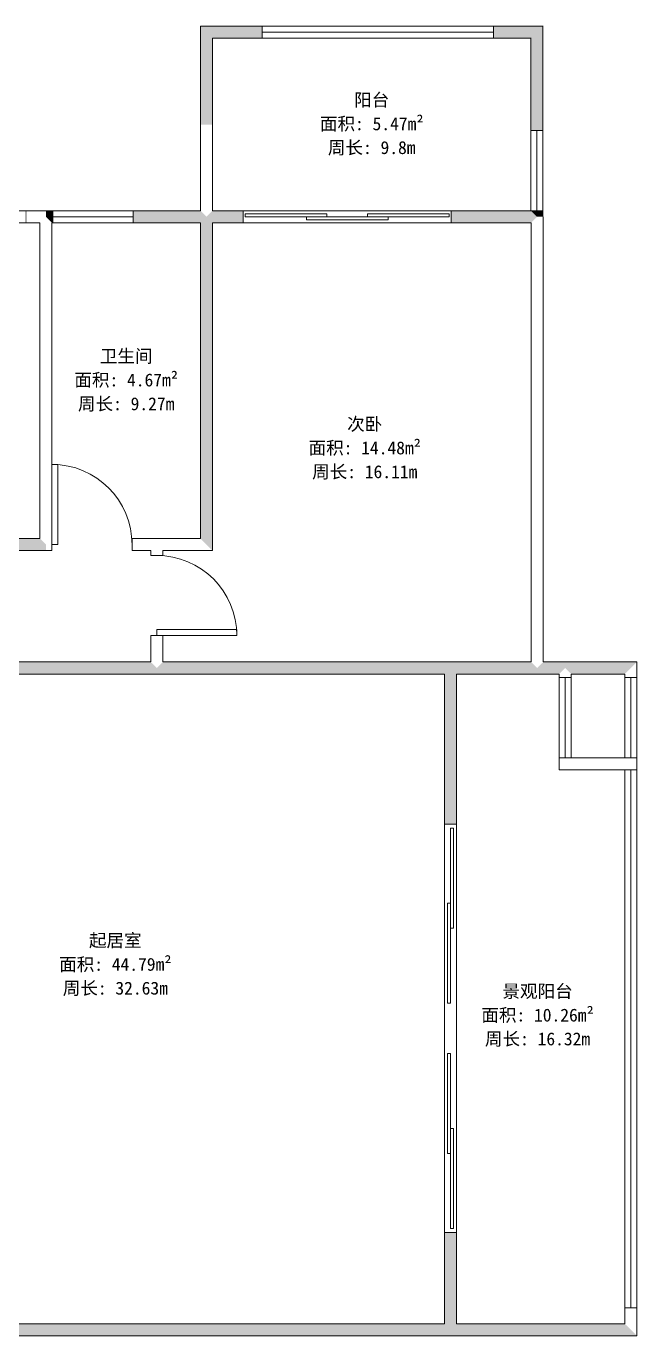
# Model space of a CAD drawing. Header units: inches. Extents: x 0 to 44100, y -44152 to -7191.
# Drawn here: x 20549 to 26647, y -33810 to -20749 of the extents above; entities that cross this region are included whole.
import ezdxf

# ---------------------------------------------------------------- set-up
doc = ezdxf.new("R2010")
doc.units = ezdxf.units.IN
doc.header["$MEASUREMENT"] = 0
doc.linetypes.add('ACAD_ISO07W100', pattern=[3, 0, -3])
for name, color, linetype, lineweight in [('BS-承重墙柱', 255, 'Continuous', 13), ('BS-非承重墙', 255, 'Continuous', 13), ('DS-门窗', 255, 'Continuous', 13), ('SH-文字标注', 2, 'Continuous', 13)]:
    doc.layers.add(name, color=color, linetype=linetype, lineweight=lineweight)
doc.styles.add('defaultTagTextStyle_ZH', font='', dxfattribs={"height": 160.714286})
doc.styles.get('defaultTagTextStyle_ZH').set_extended_font_data('SimSun')

# ---------------------------------------------------------------- blocks, each defined once
blk = doc.blocks.new('Symbol(wall)69_a42404a97bd24562a632d84e4a86977a')
at = {"layer": 'BS-承重墙柱'}
for points in [[(-261.42856, 5585), (-261.42856, 6625.4297), (-321.42856, 6565.4297), (-381.42856, 6505.4297), (-381.42856, 5585)], [(-381.42856, 4785), (-321.42856, 4725), (-261.42856, 4725), (-261.42856, 4785)]]:
    blk.add_hatch(color=255, dxfattribs=at).paths.add_polyline_path(points, flags=0)
at = {"layer": 'BS-承重墙柱', "color": 255, "linetype": 'Continuous'}
for p, q in [((-261.42856, 4725), (-261.42856, 6625.4297)), ((-381.42856, 6505.4297), (-381.42856, 4785)), ((-261.42856, 5585), (-381.42856, 5585)), ((-381.42856, 4785), (-261.42856, 4785))]:
    blk.add_line(p, q, dxfattribs=at)
blk = doc.blocks.new('Symbol(wall)75_c453e3d270224198afa55d3e329692cf')
at = {"color": 7, "linetype": 'ACAD_ISO07W100', "ltscale": 10}
blk.add_wipeout([(-321, 4725), (-381, 4665), (-381, 285), (-321, 225), (-261, 285), (-261, 4725), (-261, 4725)], dxfattribs=at).dxf.layer = 'BS-非承重墙'
at = {"layer": 'BS-非承重墙', "color": 255, "linetype": 'Continuous'}
for p, q in [((-261, 285), (-261, 4725)), ((-381, 4665), (-381, 285))]:
    blk.add_line(p, q, dxfattribs=at)
blk = doc.blocks.new('Symbol(wall)80_d92d560f97324b3eab0f92597b1c2786')
at = {"color": 7, "linetype": 'ACAD_ISO07W100', "ltscale": 10}
for points in [[(-3066, 6625), (-3681, 6625), (-3621, 6565), (-3561, 6505), (-3066, 6505), (-3066, 6505)], [(-757, 6505), (-381, 6505), (-321, 6565), (-261, 6625), (-757, 6625), (-757, 6625)]]:
    blk.add_wipeout(points, dxfattribs=at).dxf.layer = 'BS-承重墙柱'
at = {"layer": 'BS-承重墙柱'}
for points in [[(-3066, 6625), (-3681, 6625), (-3621, 6565), (-3561, 6505), (-3066, 6505)], [(-757, 6505), (-381, 6505), (-321, 6565), (-261, 6625), (-757, 6625)]]:
    blk.add_hatch(color=255, dxfattribs=at).paths.add_polyline_path(points, flags=0)
at = {"layer": 'BS-承重墙柱', "color": 255, "linetype": 'Continuous'}
for p, q in [((-261, 6625), (-3681, 6625)), ((-3066, 6625), (-3066, 6505)), ((-757, 6505), (-757, 6625)), ((-3561, 6505), (-381, 6505))]:
    blk.add_line(p, q, dxfattribs=at)
blk = doc.blocks.new('Symbol(wall)82_b0b63ba9ef0d4a7d9ffbcc94450a1508')
at = {"color": 7, "linetype": 'ACAD_ISO07W100', "ltscale": 10}
blk.add_wipeout([(-3621, 6565), (-3681, 6625), (-3681, 5645), (-3621, 5645), (-3561, 5645), (-3561, 6505), (-3561, 6505)], dxfattribs=at).dxf.layer = 'BS-承重墙柱'
at = {"layer": 'BS-承重墙柱'}
blk.add_hatch(color=255, dxfattribs=at).paths.add_polyline_path([(-3621, 6565), (-3681, 6625), (-3681, 5645), (-3621, 5645), (-3561, 5645), (-3561, 6505)], flags=0)
at = {"layer": 'BS-承重墙柱', "color": 255, "linetype": 'Continuous'}
for p, q in [((-3681, 6625), (-3681, 5645)), ((-3561, 5645), (-3561, 6505))]:
    blk.add_line(p, q, dxfattribs=at)
blk = doc.blocks.new('Symbol(wall)83_2d9a8b2841cc4dfcb606e421efb2cadc')
at = {"color": 7, "linetype": 'ACAD_ISO07W100', "ltscale": 10}
for points in [[(-3256, 4785), (-3561, 4785), (-3621, 4725), (-3561, 4665), (-3256, 4665), (-3256, 4665)], [(-1177, 4665), (-381, 4665), (-321, 4725), (-381, 4785), (-1177, 4785), (-1177, 4785)]]:
    blk.add_wipeout(points, dxfattribs=at).dxf.layer = 'BS-承重墙柱'
at = {"layer": 'BS-承重墙柱'}
for points in [[(-3256, 4785), (-3561, 4785), (-3621, 4725), (-3561, 4665), (-3256, 4665)], [(-1177, 4665), (-381, 4665), (-321, 4725), (-381, 4785), (-1177, 4785)]]:
    blk.add_hatch(color=255, dxfattribs=at).paths.add_polyline_path(points, flags=0)
at = {"layer": 'BS-承重墙柱', "color": 255, "linetype": 'Continuous'}
for p, q in [((-3256, 4785), (-3561, 4785)), ((-3256, 4785), (-3256, 4665)), ((-3256, 4785), (-3256, 4665)), ((-381, 4785), (-1177, 4785)), ((-1177, 4665), (-1177, 4785)), ((-1177, 4665), (-1177, 4785)), ((-3561, 4665), (-3256, 4665)), ((-1177, 4665), (-381, 4665))]:
    blk.add_line(p, q, dxfattribs=at)
blk = doc.blocks.new('Symbol(wall)94_fcc18cd2535f4453b3470c2c400bcea7')
at = {"color": 7, "linetype": 'ACAD_ISO07W100', "ltscale": 10}
for points in [[(-5154, 4785), (-5225, 4785), (-5225, 4725), (-5165, 4665), (-5154, 4665), (-5154, 4665)], [(-4354, 4665), (-3681, 4665), (-3621, 4725), (-3681, 4785), (-4354, 4785), (-4354, 4785)]]:
    blk.add_wipeout(points, dxfattribs=at).dxf.layer = 'BS-承重墙柱'
at = {"layer": 'BS-承重墙柱'}
for points in [[(-5154, 4785), (-5225, 4785), (-5225, 4725), (-5165, 4665), (-5154, 4665)], [(-4354, 4665), (-3681, 4665), (-3621, 4725), (-3681, 4785), (-4354, 4785)]]:
    blk.add_hatch(color=255, dxfattribs=at).paths.add_polyline_path(points, flags=0)
at = {"layer": 'BS-承重墙柱', "color": 255, "linetype": 'Continuous'}
for p, q in [((-3681, 4785), (-5225, 4785)), ((-5154, 4785), (-5154, 4665)), ((-4354, 4665), (-4354, 4785)), ((-5165, 4665), (-3681, 4665))]:
    blk.add_line(p, q, dxfattribs=at)
blk = doc.blocks.new('Symbol(wall)104_1b7d482c232840adaf83a0adc5d6abfc')
at = {"layer": 'BS-非承重墙', "color": 255, "linetype": 'Continuous'}
for p, q in [((-5421.4287, 4785), (-6907.7734, 4785)), ((-6850.1954, 4785), (-6850.1954, 4665)), ((-5422.4052, 4665), (-5422.4052, 4785)), ((-6967.7734, 4665), (-5421.4287, 4665))]:
    blk.add_line(p, q, dxfattribs=at)
blk = doc.blocks.new('Symbol(wall)111_029e50ae0b47463aae8ae390605d54ea')
at = {"layer": 'BS-承重墙柱'}
blk.add_hatch(color=255, dxfattribs=at).paths.add_polyline_path([(-4118.164, 225), (-4118.164, 165), (-1244.375, 165), (-1184.375, 225), (-1184.375, 285), (-4058.164, 285)], flags=0)
at = {"layer": 'BS-承重墙柱', "color": 255, "linetype": 'Continuous'}
for p, q in [((-1184.375, 285), (-4058.164, 285)), ((-4118.164, 165), (-1244.375, 165))]:
    blk.add_line(p, q, dxfattribs=at)
blk = doc.blocks.new('Symbol(wall)126_293f16a119d34559b73c04473e66b904')
at = {"layer": 'BS-非承重墙', "color": 255, "linetype": 'Continuous'}
for p, q in [((-3681.4285, 1515.5664), (-4118.164, 1515.5664)), ((-4058.164, 1395.5664), (-3561.4285, 1395.5664))]:
    blk.add_line(p, q, dxfattribs=at)
blk = doc.blocks.new('Symbol(wall)127_c39fc9875e93436d8344a8c001f85c77')
at = {"color": 7, "linetype": 'ACAD_ISO07W100', "ltscale": 10}
blk.add_wipeout([(-3621, 1456), (-3561, 1396), (-3561, 4665), (-3621, 4725), (-3681, 4665), (-3681, 1516), (-3681, 1516)], dxfattribs=at).dxf.layer = 'BS-承重墙柱'
at = {"layer": 'BS-承重墙柱'}
blk.add_hatch(color=255, dxfattribs=at).paths.add_polyline_path([(-3621, 1456), (-3561, 1396), (-3561, 4665), (-3621, 4725), (-3681, 4665), (-3681, 1516)], flags=0)
at = {"layer": 'BS-承重墙柱', "color": 255, "linetype": 'Continuous'}
for p, q in [((-3681, 4665), (-3681, 1516)), ((-3561, 1396), (-3561, 4665))]:
    blk.add_line(p, q, dxfattribs=at)
blk = doc.blocks.new('Symbol(wall)160_34592b680d474ed9baf288f96c5acc49')
at = {"color": 7, "linetype": 'ACAD_ISO07W100', "ltscale": 10}
for points in [[(-6340, 1516), (-7618, 1516), (-7618, 1456), (-7558, 1396), (-6340, 1396), (-6340, 1396)], [(-5540, 1396), (-5225, 1396), (-5225, 1456), (-5285, 1516), (-5540, 1516), (-5540, 1516)]]:
    blk.add_wipeout(points, dxfattribs=at).dxf.layer = 'BS-承重墙柱'
at = {"layer": 'BS-承重墙柱'}
for points in [[(-6340, 1516), (-7618, 1516), (-7618, 1456), (-7558, 1396), (-6340, 1396)], [(-5540, 1396), (-5225, 1396), (-5225, 1456), (-5285, 1516), (-5540, 1516)]]:
    blk.add_hatch(color=255, dxfattribs=at).paths.add_polyline_path(points, flags=0)
at = {"layer": 'BS-承重墙柱', "color": 255, "linetype": 'Continuous'}
for p, q in [((-6340, 1516), (-7618, 1516)), ((-6340, 1516), (-6340, 1396)), ((-6340, 1516), (-6340, 1396)), ((-5285, 1516), (-5540, 1516)), ((-5540, 1396), (-5540, 1516)), ((-5540, 1396), (-5540, 1516)), ((-7558, 1396), (-6340, 1396)), ((-5540, 1396), (-5225, 1396))]:
    blk.add_line(p, q, dxfattribs=at)
blk = doc.blocks.new('Symbol(wall)320_593772194f0548aa8b66aaefc699efcf')
at = {"color": 7, "linetype": 'ACAD_ISO07W100', "ltscale": 10}
blk.add_wipeout([(-5684, -6375), (-5624, -6435), (-1184, -6435), (-1184, -6375), (-1244, -6315), (-5684, -6315), (-5684, -6315)], dxfattribs=at).dxf.layer = 'BS-承重墙柱'
at = {"layer": 'BS-承重墙柱'}
blk.add_hatch(color=255, dxfattribs=at).paths.add_polyline_path([(-5684, -6375), (-5624, -6435), (-1184, -6435), (-1184, -6375), (-1244, -6315), (-5684, -6315)], flags=0)
at = {"layer": 'BS-承重墙柱', "color": 255, "linetype": 'Continuous'}
for p, q in [((-1244, -6315), (-5684, -6315)), ((-5624, -6435), (-1184, -6435))]:
    blk.add_line(p, q, dxfattribs=at)
blk = doc.blocks.new('Symbol(wall)322_adc412a9779f4692aa1182c13a8d7dc5')
at = {"color": 7, "linetype": 'ACAD_ISO07W100', "ltscale": 10}
blk.add_wipeout([(-1184, -6375), (-1184, -6435), (676, -6435), (616, -6375), (556, -6315), (-1124, -6315), (-1124, -6315)], dxfattribs=at).dxf.layer = 'BS-承重墙柱'
at = {"layer": 'BS-承重墙柱'}
blk.add_hatch(color=255, dxfattribs=at).paths.add_polyline_path([(-1184, -6375), (-1184, -6435), (676, -6435), (616, -6375), (556, -6315), (-1124, -6315)], flags=0)
at = {"layer": 'BS-承重墙柱', "color": 255, "linetype": 'Continuous'}
for p, q in [((556, -6315), (-1124, -6315)), ((-1184, -6435), (676, -6435))]:
    blk.add_line(p, q, dxfattribs=at)
blk = doc.blocks.new('Symbol(wall)329_2675faabee9943a8b237a81f1c9aa8c4')
at = {"color": 7, "linetype": 'ACAD_ISO07W100', "ltscale": 10}
for points in [[(676, -790), (676, -730), (616, -730), (556, -790), (556, -790)], [(556, -6155), (556, -6315), (616, -6375), (676, -6435), (676, -6155), (676, -6155)]]:
    blk.add_wipeout(points, dxfattribs=at).dxf.layer = 'BS-非承重墙'
at = {"layer": 'BS-非承重墙', "color": 255, "linetype": 'Continuous'}
for p, q in [((676, -6435), (676, -730)), ((556, -790), (556, -6315)), ((676, -790), (556, -790)), ((556, -6155), (676, -6155))]:
    blk.add_line(p, q, dxfattribs=at)
blk = doc.blocks.new('Symbol(wall)340_93e060605e074b0187e4e53467ea999a')
at = {"color": 7, "linetype": 'ACAD_ISO07W100', "ltscale": 10}
blk.add_wipeout([(-1184, 225), (-1124, 165), (-321, 165), (-321, 225), (-381, 285), (-1184, 285), (-1184, 285)], dxfattribs=at).dxf.layer = 'BS-承重墙柱'
at = {"layer": 'BS-承重墙柱'}
blk.add_hatch(color=255, dxfattribs=at).paths.add_polyline_path([(-1184, 225), (-1124, 165), (-321, 165), (-321, 225), (-381, 285), (-1184, 285)], flags=0)
at = {"layer": 'BS-承重墙柱', "color": 255, "linetype": 'Continuous'}
for p, q in [((-381, 285), (-1184, 285)), ((-1124, 165), (-321, 165))]:
    blk.add_line(p, q, dxfattribs=at)
blk = doc.blocks.new('Symbol(wall)341_b831ca54ac6d4edfab44e23b6be55594')
at = {"color": 7, "linetype": 'ACAD_ISO07W100', "ltscale": 10}
for points in [[(-1124, -1333), (-1124, 165), (-1184, 225), (-1244, 165), (-1244, -1333), (-1244, -1333)], [(-1244, -5405), (-1244, -6315), (-1184, -6375), (-1124, -6315), (-1124, -5405), (-1124, -5405)]]:
    blk.add_wipeout(points, dxfattribs=at).dxf.layer = 'BS-承重墙柱'
at = {"layer": 'BS-承重墙柱'}
for points in [[(-1124, -1333), (-1124, 165), (-1184, 225), (-1244, 165), (-1244, -1333)], [(-1244, -5405), (-1244, -6315), (-1184, -6375), (-1124, -6315), (-1124, -5405)]]:
    blk.add_hatch(color=255, dxfattribs=at).paths.add_polyline_path(points, flags=0)
at = {"layer": 'BS-承重墙柱', "color": 255, "linetype": 'Continuous'}
for p, q in [((-1244, 165), (-1244, -1333)), ((-1124, -1333), (-1124, 165)), ((-1124, -1333), (-1244, -1333)), ((-1124, -1333), (-1244, -1333)), ((-1244, -5405), (-1244, -6315)), ((-1244, -5405), (-1124, -5405)), ((-1244, -5405), (-1124, -5405)), ((-1124, -6315), (-1124, -5405))]:
    blk.add_line(p, q, dxfattribs=at)
blk = doc.blocks.new('Symbol(wall)1249_8c759829aed44c1f95062257295bd5f3')
at = {"layer": 'BS-承重墙柱'}
blk.add_hatch(color=255, dxfattribs=at).paths.add_polyline_path([(615.625, 225), (675.625, 285), (-39.55078, 285), (-39.55078, 225), (20.44922, 165), (555.625, 165)], flags=0)
at = {"layer": 'BS-承重墙柱', "color": 255, "linetype": 'Continuous'}
for p, q in [((675.625, 285), (-39.55078, 285)), ((20.44922, 165), (555.625, 165))]:
    blk.add_line(p, q, dxfattribs=at)
blk = doc.blocks.new('Symbol(wall)1258_a72f4cbee44f4ee6af0e4a09f66ff6eb')
at = {"color": 7, "linetype": 'ACAD_ISO07W100', "ltscale": 10}
blk.add_wipeout([(-40, 225), (-40, 285), (-261, 285), (-321, 225), (-321, 165), (-100, 165), (-100, 165)], dxfattribs=at).dxf.layer = 'BS-承重墙柱'
at = {"layer": 'BS-承重墙柱'}
blk.add_hatch(color=255, dxfattribs=at).paths.add_polyline_path([(-40, 225), (-40, 285), (-261, 285), (-321, 225), (-321, 165), (-100, 165)], flags=0)
at = {"layer": 'BS-承重墙柱', "color": 255, "linetype": 'Continuous'}
for p, q in [((-40, 285), (-261, 285)), ((-321, 165), (-100, 165))]:
    blk.add_line(p, q, dxfattribs=at)
blk = doc.blocks.new('Symbol(wall)1260_f0f4d3616b8b4b20ada4075817232ef5')
at = {"color": 7, "linetype": 'ACAD_ISO07W100', "ltscale": 10}
for points in [[(20, 130), (20, 165), (-40, 225), (-100, 165), (-100, 130), (-100, 130)], [(-100, -670), (-100, -790), (-40, -730), (20, -670), (20, -670)]]:
    blk.add_wipeout(points, dxfattribs=at).dxf.layer = 'BS-非承重墙'
at = {"layer": 'BS-非承重墙', "color": 255, "linetype": 'Continuous'}
for p, q in [((-100, 165), (-100, -790)), ((20, -670), (20, 165)), ((20, 130), (-100, 130)), ((-100, -670), (20, -670))]:
    blk.add_line(p, q, dxfattribs=at)
blk = doc.blocks.new('Symbol(wall)1262_8d553bcacd8746d28ca53bd07ce911b1')
at = {"color": 7, "linetype": 'ACAD_ISO07W100', "ltscale": 10}
for points in [[(676, 130), (676, 285), (616, 225), (556, 165), (556, 130), (556, 130)], [(556, -670), (616, -730), (676, -730), (676, -670), (676, -670)]]:
    blk.add_wipeout(points, dxfattribs=at).dxf.layer = 'BS-非承重墙'
at = {"layer": 'BS-非承重墙', "color": 255, "linetype": 'Continuous'}
for p, q in [((676, -730), (676, 285)), ((556, 165), (556, -670)), ((676, 130), (556, 130)), ((556, -670), (676, -670))]:
    blk.add_line(p, q, dxfattribs=at)
blk = doc.blocks.new('Symbol(wall)1263_4081027d0f344c8eb1db347457e09ead')
at = {"color": 7, "linetype": 'ACAD_ISO07W100', "ltscale": 10}
blk.add_wipeout([(-40, -730), (-100, -790), (556, -790), (616, -730), (556, -670), (20, -670), (20, -670)], dxfattribs=at).dxf.layer = 'BS-非承重墙'
at = {"layer": 'BS-非承重墙', "color": 255, "linetype": 'Continuous'}
for p, q in [((556, -670), (20, -670)), ((-100, -790), (556, -790))]:
    blk.add_line(p, q, dxfattribs=at)
blk = doc.blocks.new('Symbol(wall)1288_6013d79398f44e55941922c340092c5e')
at = {"color": 7, "linetype": 'ACAD_ISO07W100', "ltscale": 10}
blk.add_wipeout([(-5225, 4725), (-5225, 4785), (-5421, 4785), (-5421, 4725), (-5421, 4665), (-5285, 4665), (-5285, 4665)], dxfattribs=at).dxf.layer = 'BS-非承重墙'
at = {"layer": 'BS-非承重墙', "color": 255, "linetype": 'Continuous'}
for p, q in [((-5225, 4785), (-5421, 4785)), ((-5421, 4665), (-5285, 4665))]:
    blk.add_line(p, q, dxfattribs=at)
blk = doc.blocks.new('Symbol(wall)1290_005da36263a7464ab9ae4d9f23a391b3')
at = {"color": 7, "linetype": 'ACAD_ISO07W100', "ltscale": 10}
for points in [[(-5165, 1516), (-5225, 1456), (-5225, 1396), (-5165, 1396), (-5165, 1396)], [(-4365, 1396), (-4178, 1396), (-4118, 1456), (-4118, 1516), (-4365, 1516), (-4365, 1516)]]:
    blk.add_wipeout(points, dxfattribs=at).dxf.layer = 'BS-非承重墙'
at = {"layer": 'BS-非承重墙', "color": 255, "linetype": 'Continuous'}
for p, q in [((-5165, 1516), (-5165, 1396)), ((-4118, 1516), (-4365, 1516)), ((-4365, 1396), (-4365, 1516)), ((-4365, 1396), (-4365, 1516)), ((-5225, 1396), (-5165, 1396)), ((-4365, 1396), (-4178, 1396))]:
    blk.add_line(p, q, dxfattribs=at)
blk = doc.blocks.new('Symbol(wall)1291_73db2ac46cdf4885b9d61a6fcc79e81c')
at = {"color": 7, "linetype": 'ACAD_ISO07W100', "ltscale": 10}
blk.add_wipeout([(-5225, 4725), (-5285, 4665), (-5285, 1516), (-5225, 1456), (-5165, 1516), (-5165, 4665), (-5165, 4665)], dxfattribs=at).dxf.layer = 'BS-非承重墙'
at = {"layer": 'BS-非承重墙', "color": 255, "linetype": 'Continuous'}
for p, q in [((-5285, 4665), (-5285, 1516)), ((-5165, 1516), (-5165, 4665))]:
    blk.add_line(p, q, dxfattribs=at)
blk = doc.blocks.new('Symbol(wall)1307_88f30153daa3470aa9c0478efa9d3c72')
at = {"color": 7, "linetype": 'ACAD_ISO07W100', "ltscale": 10}
for points in [[(-4058, 1348), (-4058, 1396), (-4118, 1456), (-4178, 1396), (-4178, 1348), (-4178, 1348)], [(-4178, 548), (-4178, 285), (-4118, 225), (-4058, 285), (-4058, 548), (-4058, 548)]]:
    blk.add_wipeout(points, dxfattribs=at).dxf.layer = 'BS-非承重墙'
at = {"layer": 'BS-非承重墙', "color": 255, "linetype": 'Continuous'}
for p, q in [((-4178, 1396), (-4178, 1348)), ((-4058, 1348), (-4178, 1348)), ((-4058, 1348), (-4178, 1348)), ((-4058, 1348), (-4058, 1396)), ((-4178, 548), (-4178, 285)), ((-4178, 548), (-4058, 548)), ((-4178, 548), (-4058, 548)), ((-4058, 285), (-4058, 548))]:
    blk.add_line(p, q, dxfattribs=at)
blk = doc.blocks.new('Symbol(wall)1323_41a2491b26694950aaf996820ec0df1f')
at = {"color": 7, "linetype": 'ACAD_ISO07W100', "ltscale": 10}
blk.add_wipeout([(-4118, 225), (-4178, 285), (-6468, 285), (-6468, 225), (-6468, 165), (-4118, 165), (-4118, 165)], dxfattribs=at).dxf.layer = 'BS-承重墙柱'
at = {"layer": 'BS-承重墙柱'}
blk.add_hatch(color=255, dxfattribs=at).paths.add_polyline_path([(-4118, 225), (-4178, 285), (-6468, 285), (-6468, 225), (-6468, 165), (-4118, 165)], flags=0)
at = {"layer": 'BS-承重墙柱', "color": 255, "linetype": 'Continuous'}
for p, q in [((-4178, 285), (-6468, 285)), ((-6468, 285), (-6468, 165)), ((-6468, 165), (-4118, 165))]:
    blk.add_line(p, q, dxfattribs=at)
blk = doc.blocks.new('Symbol(wall)3253_0ae47469b1624a5ba88d648c6d8b6951')
at = {"color": 7, "linetype": 'ACAD_ISO07W100', "ltscale": 10}
blk.add_wipeout([(-3621, 5645), (-3681, 5645), (-3681, 4785), (-3621, 4725), (-3561, 4785), (-3561, 5645), (-3561, 5645)], dxfattribs=at).dxf.layer = 'BS-非承重墙'
at = {"layer": 'BS-非承重墙', "color": 255, "linetype": 'Continuous'}
for p, q in [((-3681, 5645), (-3681, 4785)), ((-3561, 4785), (-3561, 5645))]:
    blk.add_line(p, q, dxfattribs=at)
blk = doc.blocks.new('Symbol(window)1282_1520dc5da35c4ea9869ee5435f63c617')
at = {"color": 7, "linetype": 'ACAD_ISO07W100', "ltscale": 10}
blk.add_wipeout([(-261.43856, 5584.99), (-261.43856, 4785.01), (-381.41856, 4785.01), (-381.41856, 5584.99), (-381.41856, 5584.99)], dxfattribs=at).dxf.layer = 'DS-门窗'
at = {"layer": 'DS-门窗', "color": 60, "linetype": 'Continuous'}
for p, q in [((-381.42856, 4785), (-381.42856, 5585)), ((-381.42856, 5585), (-261.42856, 5585)), ((-321.42856, 4785), (-321.42856, 5585)), ((-261.42856, 5585), (-261.42856, 4785)), ((-261.42856, 4785), (-381.42856, 4785))]:
    blk.add_line(p, q, dxfattribs=at)
blk = doc.blocks.new('Symbol(window)3250_35eeea8e4b314a06af700901662219e8')
at = {"color": 7, "linetype": 'ACAD_ISO07W100', "ltscale": 10}
blk.add_wipeout([(-3065.8813, 6625.4197), (-756.7483, 6625.4197), (-756.7483, 6505.4397), (-3065.8813, 6505.4397), (-3065.8813, 6505.4397)], dxfattribs=at).dxf.layer = 'DS-门窗'
at = {"layer": 'DS-门窗', "color": 60, "linetype": 'Continuous'}
for p, q in [((-3065.8913, 6625.4297), (-756.7383, 6625.4297)), ((-3065.8913, 6505.4297), (-3065.8913, 6625.4297)), ((-756.7383, 6565.4297), (-3065.8913, 6565.4297)), ((-756.7383, 6625.4297), (-756.7383, 6505.4297)), ((-756.7383, 6505.4297), (-3065.8913, 6505.4297))]:
    blk.add_line(p, q, dxfattribs=at)
blk = doc.blocks.new('Symbol(slidingDoor)1281_3f4e467841514d3a83f4c8a251a07007')
at = {"color": 7, "linetype": 'ACAD_ISO07W100', "ltscale": 10}
blk.add_wipeout([(-1176.6785, 4665.01), (-3255.8495, 4665.01), (-3255.8495, 4784.99), (-1176.6785, 4784.99), (-1176.6785, 4784.99)], dxfattribs=at).dxf.layer = 'DS-门窗'
at = {"layer": 'DS-门窗', "color": 60, "linetype": 'Continuous'}
for p, q in [((-3255.8595, 4665), (-3255.8595, 4785)), ((-3255.8595, 4785), (-1176.6685, 4785)), ((-3235.06759, 4755), (-2420.024718, 4755)), ((-3235.06759, 4725), (-3235.06759, 4755)), ((-2420.024718, 4725), (-3235.06759, 4725)), ((-2623.785436, 4725), (-1808.742564, 4725)), ((-2623.785436, 4695), (-2623.785436, 4725)), ((-2420.024718, 4755), (-2420.024718, 4725)), ((-2012.503282, 4755), (-1197.46041, 4755)), ((-2012.503282, 4725), (-2012.503282, 4755)), ((-1197.46041, 4725), (-2012.503282, 4725)), ((-1808.742564, 4725), (-1808.742564, 4695)), ((-1197.46041, 4755), (-1197.46041, 4725)), ((-1176.6685, 4785), (-1176.6685, 4665)), ((-1176.6685, 4665), (-3255.8595, 4665)), ((-1808.742564, 4695), (-2623.785436, 4695))]:
    blk.add_line(p, q, dxfattribs=at)
blk = doc.blocks.new('Symbol(window)1316_09c53bad905b4d8b929672e107d8476a')
at = {"color": 7, "linetype": 'ACAD_ISO07W100', "ltscale": 10}
blk.add_wipeout([(-5154.3845, 4784.99), (-4354.4045, 4784.99), (-4354.4045, 4665.01), (-5154.3845, 4665.01), (-5154.3845, 4665.01)], dxfattribs=at).dxf.layer = 'DS-门窗'
at = {"layer": 'DS-门窗', "color": 60, "linetype": 'Continuous'}
for p, q in [((-5154.3945, 4785), (-4354.3945, 4785)), ((-5154.3945, 4665), (-5154.3945, 4785)), ((-4354.3945, 4725), (-5154.3945, 4725)), ((-4354.3945, 4785), (-4354.3945, 4665)), ((-4354.3945, 4665), (-5154.3945, 4665))]:
    blk.add_line(p, q, dxfattribs=at)
blk = doc.blocks.new('Symbol(window)3238_7e1caf9302f44865934d6753c680363c')
at = {"color": 7, "linetype": 'ACAD_ISO07W100', "ltscale": 10}
blk.add_wipeout([(675.615, -789.99045), (675.615, -6155.02515), (555.635, -6155.02515), (555.635, -789.99045), (555.635, -789.99045)], dxfattribs=at).dxf.layer = 'DS-门窗'
at = {"layer": 'DS-门窗', "color": 60, "linetype": 'Continuous'}
for p, q in [((555.625, -6155.03515), (555.625, -789.98045)), ((555.625, -789.98045), (675.625, -789.98045)), ((615.625, -6155.03515), (615.625, -789.98045)), ((675.625, -789.98045), (675.625, -6155.03515)), ((675.625, -6155.03515), (555.625, -6155.03515))]:
    blk.add_line(p, q, dxfattribs=at)
blk = doc.blocks.new('Symbol(slidingDoor)1246_f439d66122ac4b96953351da79cdf14d')
at = {"color": 7, "linetype": 'ACAD_ISO07W100', "ltscale": 10}
blk.add_wipeout([(-1244, -5405), (-1244, -1333), (-1124, -1333), (-1124, -5405), (-1124, -5405)], dxfattribs=at).dxf.layer = 'DS-门窗'
at = {"layer": 'DS-门窗', "color": 60, "linetype": 'Continuous'}
for p, q in [((-1244, -5405), (-1244, -1333)), ((-1244, -1333), (-1124, -1333)), ((-1184, -2371), (-1184, -1373)), ((-1184, -1373), (-1154, -1373)), ((-1154, -1373), (-1154, -2371)), ((-1124, -1333), (-1124, -5405)), ((-1214, -3119), (-1214, -2121)), ((-1214, -2121), (-1184, -2121)), ((-1184, -2121), (-1184, -3119)), ((-1154, -2371), (-1184, -2371)), ((-1184, -3119), (-1214, -3119)), ((-1214, -4616), (-1214, -3618)), ((-1214, -3618), (-1184, -3618)), ((-1184, -3618), (-1184, -4616)), ((-1184, -5364), (-1184, -4366)), ((-1184, -4366), (-1154, -4366)), ((-1154, -4366), (-1154, -5364)), ((-1184, -4616), (-1214, -4616)), ((-1124, -5405), (-1244, -5405)), ((-1154, -5364), (-1184, -5364))]:
    blk.add_line(p, q, dxfattribs=at)
blk = doc.blocks.new('Symbol(window)3256_cb0cf0dc8e664d6d83ec26b0b253b6c1')
at = {"color": 7, "linetype": 'ACAD_ISO07W100', "ltscale": 10}
blk.add_wipeout([(-99.54078, -669.97047), (-99.54078, 130.00953), (20.43922, 130.00953), (20.43922, -669.97047), (20.43922, -669.97047)], dxfattribs=at).dxf.layer = 'DS-门窗'
at = {"layer": 'DS-门窗', "color": 60, "linetype": 'Continuous'}
for p, q in [((-99.55078, -669.98047), (-99.55078, 130.01953)), ((-99.55078, 130.01953), (20.44922, 130.01953)), ((-39.55078, 130.01953), (-39.55078, -669.98047)), ((20.44922, 130.01953), (20.44922, -669.98047)), ((20.44922, -669.98047), (-99.55078, -669.98047))]:
    blk.add_line(p, q, dxfattribs=at)
blk = doc.blocks.new('Symbol(window)3257_b22ec1f3acc84b2ebab11f900561090a')
at = {"color": 7, "linetype": 'ACAD_ISO07W100', "ltscale": 10}
blk.add_wipeout([(675.615, 130.00953), (675.615, -669.97047), (555.635, -669.97047), (555.635, 130.00953), (555.635, 130.00953)], dxfattribs=at).dxf.layer = 'DS-门窗'
at = {"layer": 'DS-门窗', "color": 60, "linetype": 'Continuous'}
for p, q in [((555.625, -669.98047), (555.625, 130.01953)), ((555.625, 130.01953), (675.625, 130.01953)), ((615.625, -669.98047), (615.625, 130.01953)), ((675.625, 130.01953), (675.625, -669.98047)), ((675.625, -669.98047), (555.625, -669.98047))]:
    blk.add_line(p, q, dxfattribs=at)
blk = doc.blocks.new('Symbol(door)1312_afac7ea77ed845518b2bbd8ca77073f8')
at = {"layer": 'DS-门窗', "color": 60, "linetype": 'Continuous'}
blk.add_line((-5104.6094, 2255.5664), (-5164.6094, 2255.5664), dxfattribs=at)
at = {"color": 7, "linetype": 'ACAD_ISO07W100', "ltscale": 10}
blk.add_wipeout([(-4364.6194, 1515.5564), (-5164.5994, 1515.5564), (-5164.5994, 1395.5764), (-4364.6194, 1395.5764), (-4364.6194, 1395.5764)], dxfattribs=at).dxf.layer = 'DS-门窗'
at = {"layer": 'DS-门窗', "color": 60, "linetype": 'Continuous'}
for p, q in [((-5164.6094, 2255.5664), (-5164.6094, 1455.5664)), ((-5104.6094, 1455.5664), (-5104.6094, 2255.5664)), ((-5164.6094, 1515.5664), (-5164.6094, 1395.5664)), ((-5164.6094, 1455.5664), (-5104.6094, 1455.5664)), ((-4364.6094, 1515.5664), (-4364.6094, 1395.5664))]:
    blk.add_line(p, q, dxfattribs=at)
blk.add_arc((-5164.6094, 1455.5664), 800, 0, 90, dxfattribs=at)
blk = doc.blocks.new('Symbol(door)1280_318338561c2149ed90f12cc953d90337')
at = {"layer": 'DS-门窗', "color": 60, "linetype": 'Continuous'}
blk.add_line((-3318.164, 607.7539), (-3318.164, 547.7539), dxfattribs=at)
at = {"color": 7, "linetype": 'ACAD_ISO07W100', "ltscale": 10}
blk.add_wipeout([(-4058.174, 1347.7439), (-4058.174, 547.7639), (-4178.154, 547.7639), (-4178.154, 1347.7439), (-4178.154, 1347.7439)], dxfattribs=at).dxf.layer = 'DS-门窗'
at = {"layer": 'DS-门窗', "color": 60, "linetype": 'Continuous'}
for p, q in [((-4058.164, 1347.7539), (-4178.164, 1347.7539)), ((-4058.164, 547.7539), (-4178.164, 547.7539)), ((-4118.164, 547.7539), (-4118.164, 607.7539)), ((-4118.164, 607.7539), (-3318.164, 607.7539)), ((-3318.164, 547.7539), (-4118.164, 547.7539))]:
    blk.add_line(p, q, dxfattribs=at)
blk.add_arc((-4118.164, 547.7539), 800, 360, 90, dxfattribs=at)

msp = doc.modelspace()

# ---------------------------------------------------------------- block references
at = {"layer": 'BS-承重墙柱', "color": 7}
for name in ['Symbol(wall)69_a42404a97bd24562a632d84e4a86977a', 'Symbol(wall)160_34592b680d474ed9baf288f96c5acc49', 'Symbol(wall)111_029e50ae0b47463aae8ae390605d54ea', 'Symbol(wall)1249_8c759829aed44c1f95062257295bd5f3', 'Symbol(wall)320_593772194f0548aa8b66aaefc699efcf']:
    msp.add_blockref(name, (25971.3, -27374.6), dxfattribs=at)
at = {"layer": 'BS-非承重墙', "color": 7}
for name in ['Symbol(wall)104_1b7d482c232840adaf83a0adc5d6abfc', 'Symbol(wall)126_293f16a119d34559b73c04473e66b904']:
    msp.add_blockref(name, (25971.3, -27374.6), dxfattribs=at)

# ---------------------------------------------------------------- texts
at = {"layer": 'SH-文字标注', "color": 2, "attachment_point": 5, "line_spacing_factor": 0.8, "style": 'defaultTagTextStyle_ZH'}
for s, insert, char_height in [('阳台', (23999.8, -21491.4), 128.57), ('面积: 5.47m²', (23999.8, -21729.4), 128.57), ('周长: 9.8m', (23999.8, -21967.4), 128.57), ('卫生间', (21548.2, -24046.3), 128.57), ('面积: 4.67m²', (21548.2, -24284.3), 128.57), ('周长: 9.27m', (21548.2, -24522.3), 128.57), ('次卧', (23929.8, -24723.9), 128.57), ('面积: 14.48m²', (23929.8, -24961.9), 128.571), ('周长: 16.11m', (23929.8, -25199.9), 128.57), ('起居室', (21439.7, -29873.9), 128.57), ('面积: 44.79m²', (21439.7, -30111.9), 128.571), ('周长: 32.63m', (21439.7, -30349.9), 128.57), ('景观阳台', (25655.6, -30380.1), 128.57), ('面积: 10.26m²', (25655.6, -30618.1), 128.571), ('周长: 16.32m', (25655.6, -30856.1), 128.57)]:
    msp.add_mtext(s, dxfattribs=dict(at, insert=insert, char_height=char_height))

# ---------------------------------------------------------------- next in the draw order: block references
at = {"layer": 'BS-承重墙柱', "color": 7}
for name in ['Symbol(wall)80_d92d560f97324b3eab0f92597b1c2786', 'Symbol(wall)322_adc412a9779f4692aa1182c13a8d7dc5']:
    msp.add_blockref(name, (25971.3, -27374.6), dxfattribs=at)
at = {"layer": 'BS-非承重墙', "color": 7}
for name in ['Symbol(wall)75_c453e3d270224198afa55d3e329692cf', 'Symbol(wall)1290_005da36263a7464ab9ae4d9f23a391b3']:
    msp.add_blockref(name, (25971.3, -27374.6), dxfattribs=at)

# ---------------------------------------------------------------- next in the draw order: block references
at = {"layer": 'BS-承重墙柱', "color": 7}
for name in ['Symbol(wall)82_b0b63ba9ef0d4a7d9ffbcc94450a1508', 'Symbol(wall)83_2d9a8b2841cc4dfcb606e421efb2cadc', 'Symbol(wall)340_93e060605e074b0187e4e53467ea999a']:
    msp.add_blockref(name, (25971.3, -27374.6), dxfattribs=at)
at = {"layer": 'BS-非承重墙', "color": 7}
for name in ['Symbol(wall)1307_88f30153daa3470aa9c0478efa9d3c72', 'Symbol(wall)329_2675faabee9943a8b237a81f1c9aa8c4']:
    msp.add_blockref(name, (25971.3, -27374.6), dxfattribs=at)
at = {"layer": 'DS-门窗', "color": 7}
msp.add_blockref('Symbol(window)3250_35eeea8e4b314a06af700901662219e8', (25971.3, -27374.6), dxfattribs=at)

# ---------------------------------------------------------------- next in the draw order: block references
at = {"layer": 'BS-承重墙柱', "color": 7}
for name in ['Symbol(wall)94_fcc18cd2535f4453b3470c2c400bcea7', 'Symbol(wall)1323_41a2491b26694950aaf996820ec0df1f', 'Symbol(wall)341_b831ca54ac6d4edfab44e23b6be55594', 'Symbol(wall)1258_a72f4cbee44f4ee6af0e4a09f66ff6eb']:
    msp.add_blockref(name, (25971.3, -27374.6), dxfattribs=at)
at = {"layer": 'BS-非承重墙', "color": 7}
msp.add_blockref('Symbol(wall)1262_8d553bcacd8746d28ca53bd07ce911b1', (25971.3, -27374.6), dxfattribs=at)
at = {"layer": 'DS-门窗', "color": 7}
for name in ['Symbol(window)1282_1520dc5da35c4ea9869ee5435f63c617', 'Symbol(slidingDoor)1281_3f4e467841514d3a83f4c8a251a07007']:
    msp.add_blockref(name, (25971.3, -27374.6), dxfattribs=at)

# ---------------------------------------------------------------- next in the draw order: block references
at = {"layer": 'BS-承重墙柱', "color": 7}
msp.add_blockref('Symbol(wall)127_c39fc9875e93436d8344a8c001f85c77', (25971.3, -27374.6), dxfattribs=at)
at = {"layer": 'BS-非承重墙', "color": 7}
for name in ['Symbol(wall)1288_6013d79398f44e55941922c340092c5e', 'Symbol(wall)1260_f0f4d3616b8b4b20ada4075817232ef5']:
    msp.add_blockref(name, (25971.3, -27374.6), dxfattribs=at)
at = {"layer": 'DS-门窗', "color": 7}
msp.add_blockref('Symbol(slidingDoor)1246_f439d66122ac4b96953351da79cdf14d', (25971.3, -27374.6), dxfattribs=at)

# ---------------------------------------------------------------- next in the draw order: block references
at = {"layer": 'BS-非承重墙', "color": 7}
for name in ['Symbol(wall)3253_0ae47469b1624a5ba88d648c6d8b6951', 'Symbol(wall)1291_73db2ac46cdf4885b9d61a6fcc79e81c', 'Symbol(wall)1263_4081027d0f344c8eb1db347457e09ead']:
    msp.add_blockref(name, (25971.3, -27374.6), dxfattribs=at)
at = {"layer": 'DS-门窗', "color": 7}
msp.add_blockref('Symbol(door)1280_318338561c2149ed90f12cc953d90337', (25971.3, -27374.6), dxfattribs=at)

# ---------------------------------------------------------------- next in the draw order: block references
for name in ['Symbol(window)1316_09c53bad905b4d8b929672e107d8476a', 'Symbol(door)1312_afac7ea77ed845518b2bbd8ca77073f8', 'Symbol(window)3256_cb0cf0dc8e664d6d83ec26b0b253b6c1', 'Symbol(window)3257_b22ec1f3acc84b2ebab11f900561090a', 'Symbol(window)3238_7e1caf9302f44865934d6753c680363c']:
    msp.add_blockref(name, (25971.3, -27374.6), dxfattribs=at)

doc.saveas('drawing.dxf')
